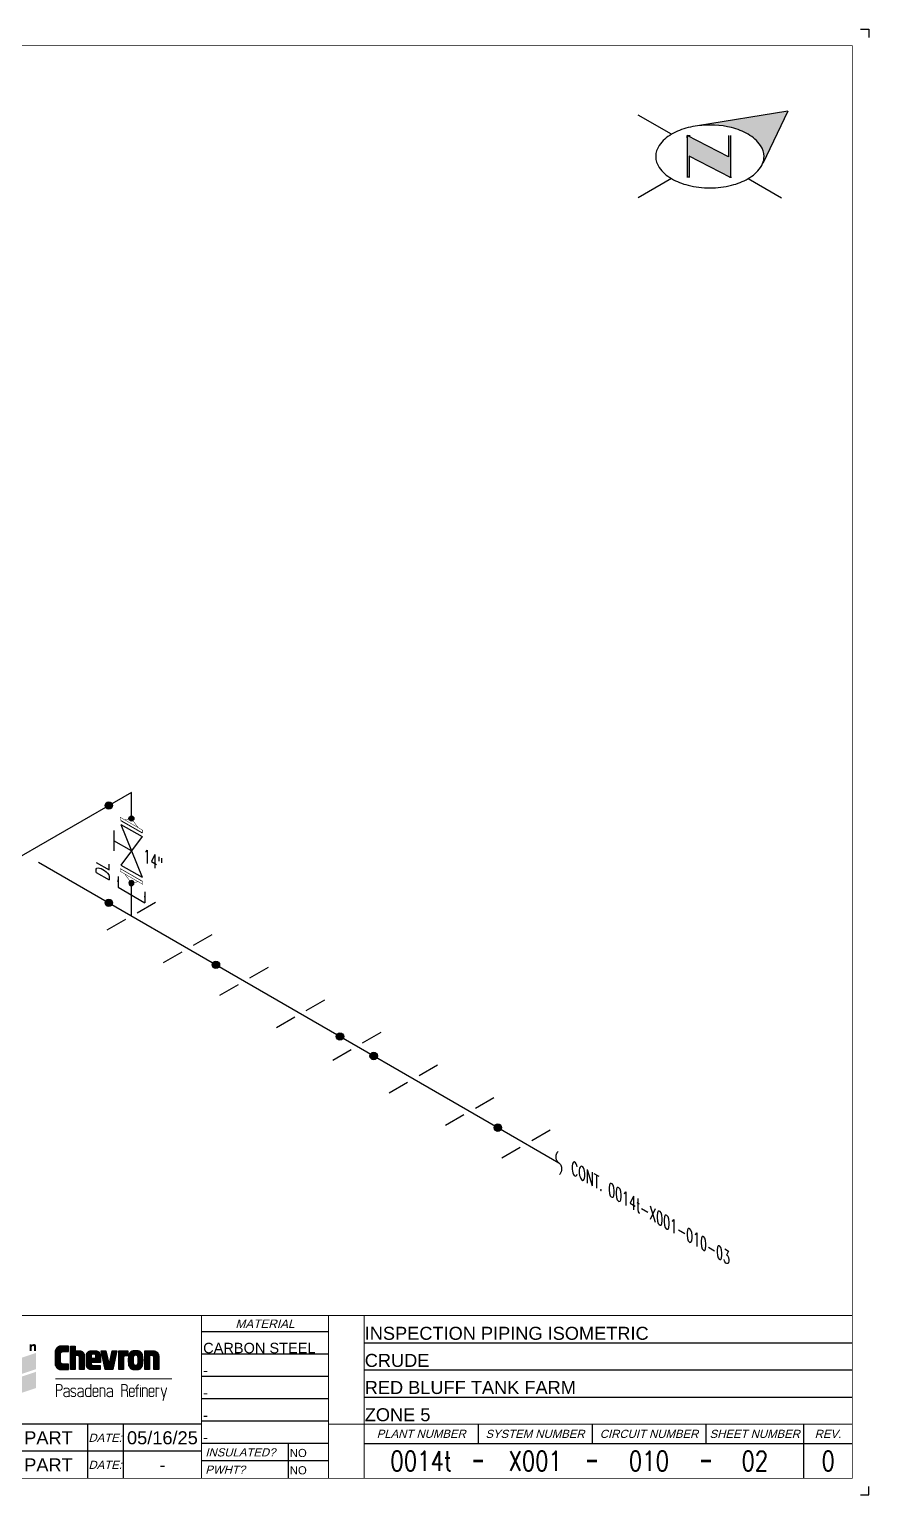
# Model space of a CAD drawing. Header units: inches. Extents: x 0 to 17.2, y 0 to 11.2.
# Drawn here: x 10.8 to 17.25, y 0 to 11.25 of the extents above; entities that cross this region are included whole.
import ezdxf
from ezdxf.enums import TextEntityAlignment as Align

# ---------------------------------------------------------------- set-up
doc = ezdxf.new("R2010")
doc.units = ezdxf.units.IN
doc.header["$MEASUREMENT"] = 0
doc.linetypes.add('HIDDEN2', pattern=[0.1875, 0.125, -0.0625])
for name, color, linetype in [('3', 1, 'Continuous'), ('BORDER', 3, 'Continuous'), ('BORDERTEXT', 7, 'Continuous'), ('COMP', 1, 'Continuous'), ('Continuation', 7, 'Continuous'), ('DL', 20, 'Continuous'), ('FITTINGS', 4, 'Continuous'), ('LOGO', 8, 'Continuous'), ('PIPE-ANNO', 150, 'HIDDEN2'), ('TEXT', 7, 'Continuous'), ('UNAS.PIPE', 251, 'Continuous'), ('WELD POINTS', 41, 'Continuous'), ('Welds', 7, 'Continuous')]:
    doc.layers.add(name, color=color, linetype=linetype)
doc.layers.add('PIPE', color=7, linetype='Continuous', lineweight=30)
doc.styles.add('FEASStandard', font='arial.ttf')
doc.styles.add('ISO30', font='simplex.shx', dxfattribs={"width": 0.85, "oblique": 30, "height": 0.075})
doc.styles.add('PART_Standard', font='romans', dxfattribs={"width": 0.8, "height": 0.09})
doc.styles.add('Richmond', font='arial.ttf')
doc.dimstyles.new('Richmond', dxfattribs={"dimtxt": 0.18, "dimasz": 0.18, "dimexe": 0.18, "dimexo": 0.0625, "dimgap": 0.09, "dimtad": 0, "dimtih": 1, "dimtoh": 1, "dimdec": 4, "dimzin": 0, "dimdsep": 46, "dimtxsty": 'Richmond', "dimcen": 0.09, "dimadec": 0, "dimazin": 0, "dimtfac": 1, "dimtdec": 4, "dimtofl": 0, "dimtmove": 0, "dimatfit": 3, "dimfxl": 1, "dimtolj": 1, "dimtzin": 0, "dimarcsym": 0})

# ---------------------------------------------------------------- blocks, each defined once
blk = doc.blocks.new('north2')
at = {"layer": 'BORDER'}
for points in [[(-0.706, -0.767, -0.156851), (-0.679, -0.851, -0.095667), (-0.689, -0.905), (-0.495, -0.504), (-1.19, -0.617, -0.092194), (-0.928, -0.631, -0.072341), (-0.801, -0.681, -0.106617)], [(-0.938, -1.011), (-0.936, -1.009), (-0.936, -0.691), (-0.952, -0.691), (-0.952, -0.853), (-1.27, -0.691), (-1.27, -0.707), (-1.27, -1.012), (-1.254, -1.012), (-1.254, -0.849)]]:
    blk.add_hatch(color=7, dxfattribs=at).paths.add_polyline_path(points)
at = {"layer": 'BORDER', "color": 7}
for p, q in [((-1.389, -0.681), (-1.646, -0.533)), ((-0.495, -0.504), (-1.19, -0.617)), ((-0.495, -0.504), (-0.689, -0.905)), ((-1.27, -0.691), (-1.27, -1.012)), ((-0.952, -0.853), (-1.27, -0.691)), ((-1.27, -0.707), (-1.27, -0.691)), ((-1.262, -0.691), (-1.246, -0.691)), ((-0.952, -0.691), (-0.952, -0.853)), ((-0.936, -0.691), (-0.936, -1.012)), ((-0.936, -1.012), (-1.254, -0.849)), ((-1.254, -0.849), (-1.254, -1.012)), ((-1.26, -1.011), (-1.262, -1.009)), ((-0.928, -1.012), (-0.944, -1.012)), ((-1.389, -1.021), (-1.646, -1.169)), ((-0.801, -1.021), (-0.544, -1.169))]:
    blk.add_line(p, q, dxfattribs=at)
for centre, radius, start, end in [((-1.152, -1.093), 0.476, 103.4495, 120), ((-1.095, -1.329), 0.719, 97.6203, 103.4495), ((-1.095, -1.329), 0.719, 76.5505, 97.6203), ((-1.039, -1.093), 0.476, 60, 76.5505), ((-1.367, -0.851), 0.144, 144.3429, 180), ((-1.238, -0.944), 0.304, 120, 144.3429), ((-0.953, -0.944), 0.304, 35.6571, 60), ((-0.823, -0.851), 0.144, 360, 35.6571), ((-1.367, -0.851), 0.144, 180, 215.6571), ((-0.823, -0.851), 0.144, 337.5796, 360), ((-1.238, -0.758), 0.304, 215.6571, 240), ((-0.953, -0.758), 0.304, 300, 324.3429), ((-0.823, -0.851), 0.144, 324.3429, 337.5547), ((-1.152, -0.609), 0.476, 240, 256.5505), ((-1.095, -0.373), 0.719, 256.5505, 270), ((-1.095, -0.373), 0.719, 270, 283.4495), ((-1.039, -0.609), 0.476, 283.4495, 300)]:
    blk.add_arc(centre, radius, start, end, dxfattribs=at)
blk = doc.blocks.new('A$C6804a2e5')
blk.add_blockref('north2', (0, 0))
blk = doc.blocks.new('A$C860dd1f6')
at = {"layer": 'PIPE'}
blk.add_blockref('A$C6804a2e5', (0, 0), dxfattribs=at)
blk = doc.blocks.new('Border')
at = {"layer": 'LOGO', "lineweight": 0}
h = blk.add_hatch(color=164, dxfattribs=at)
edge = h.paths.add_edge_path()
edge.add_spline(control_points=[(10.931, 1.263), (10.931, 1.27), (10.931, 1.275), (10.931, 1.28), (10.931, 1.28), (10.946, 1.28), (10.946, 1.28), (10.946, 1.28), (10.946, 1.273), (10.946, 1.273), (10.946, 1.273), (10.946, 1.273), (10.946, 1.273), (10.948, 1.276), (10.954, 1.282), (10.963, 1.282), (10.973, 1.282), (10.98, 1.275), (10.98, 1.259), (10.98, 1.259), (10.98, 1.228), (10.98, 1.228), (10.98, 1.228), (10.964, 1.228), (10.964, 1.228), (10.964, 1.228), (10.964, 1.257), (10.964, 1.257), (10.964, 1.263), (10.962, 1.268), (10.956, 1.268), (10.951, 1.268), (10.949, 1.265), (10.948, 1.262), (10.947, 1.261), (10.947, 1.259), (10.947, 1.258), (10.947, 1.258), (10.947, 1.228), (10.947, 1.228), (10.947, 1.228), (10.931, 1.228), (10.931, 1.228), (10.931, 1.228), (10.931, 1.263), (10.931, 1.263)], knot_values=[0, 0, 0, 0, 1, 1, 1, 2, 2, 2, 3, 3, 3, 4, 4, 4, 5, 5, 5, 6, 6, 6, 7, 7, 7, 8, 8, 8, 9, 9, 9, 10, 10, 10, 11, 11, 11, 12, 12, 12, 13, 13, 13, 14, 14, 14, 15, 15, 15, 15], degree=3, periodic=0)
h = blk.add_hatch(color=142, dxfattribs=at)
h.set_gradient(color1=(0, 153, 204), color2=(0, 57, 77), rotation=75, one_color=1, tint=0.15, name='INVCYLINDER')
h.paths.add_polyline_path([(10.98, 1.214), (10.793, 1.151), (10.605, 1.089), (10.793, 1.026), (10.98, 1.089)])
h = blk.add_hatch(color=1, dxfattribs=at)
h.set_gradient(color1=(255, 0, 0), color2=(87, 0, 0), rotation=75, one_color=1, tint=0.17, name='INVCYLINDER')
h.paths.add_polyline_path([(10.98, 1.069), (10.793, 1.006), (10.605, 0.944), (10.793, 0.881), (10.98, 0.944)])
at = {"layer": 'BORDER'}
for p, q in [((13.225, 1.375), (12.25, 1.375)), ((13.5, 1.292), (17.25, 1.292)), ((13.225, 1.203), (12.25, 1.203)), ((13.225, 1.032), (12.25, 1.032)), ((13.5, 1.083), (17.25, 1.083)), ((13.225, 0.86), (12.25, 0.86)), ((13.5, 0.875), (17.25, 0.875)), ((13.225, 0.689), (12.25, 0.689)), ((12.25, 0.667), (10.375, 0.667)), ((11.375, 0.667), (11.375, 0.25)), ((11.65, 0.25), (11.65, 0.667)), ((14.375, 0.667), (14.375, 0.517)), ((15.25, 0.667), (15.25, 0.517)), ((16.125, 0.667), (16.125, 0.517)), ((16.875, 0.667), (16.875, 0.25)), ((12.25, 0.458), (10.375, 0.458)), ((13.225, 0.517), (12.25, 0.517)), ((12.917, 0.517), (12.917, 0.25)), ((13.5, 0.517), (17.25, 0.517)), ((13.225, 0.384), (12.25, 0.384))]:
    blk.add_line(p, q, dxfattribs=at)
at = {"layer": 'BORDER', "const_width": 0.005}
blk.add_lwpolyline([(0.25, 0.25), (17.25, 0.25), (17.25, 11.25), (0.25, 11.25)], close=True, dxfattribs=at)
at = {"layer": 'BORDER', "const_width": 0.00833}
for points in [[(17.25, 1.5), (0.25, 1.5)], [(12.25, 0.25), (12.25, 1.5)], [(13.225, 0.25), (13.225, 1.5)], [(13.5, 0.25), (13.5, 1.5)], [(13.225, 0.667), (17.25, 0.667)]]:
    blk.add_lwpolyline(points, dxfattribs=at)
at = {"layer": 'BORDERTEXT'}
blk.add_line((16.113, 0.384), (16.125, 0.384), dxfattribs=at)
at = {"layer": 'BORDERTEXT', "const_width": 0.0208}
for points in [[(14.338, 0.384), (14.412, 0.384)], [(15.212, 0.384), (15.287, 0.384)], [(16.087, 0.384), (16.163, 0.384)]]:
    blk.add_lwpolyline(points, dxfattribs=at)
at = {"layer": 'LOGO'}
for p, q in [((11.133, 1.109), (11.133, 1.242)), ((11.136, 1.103), (11.136, 1.248)), ((11.139, 1.099), (11.139, 1.252)), ((11.143, 1.096), (11.143, 1.255)), ((11.146, 1.094), (11.146, 1.257)), ((11.149, 1.091), (11.149, 1.26)), ((11.152, 1.09), (11.152, 1.261)), ((11.155, 1.088), (11.155, 1.263)), ((11.158, 1.087), (11.158, 1.264)), ((11.161, 1.086), (11.161, 1.265)), ((11.164, 1.086), (11.164, 1.265)), ((11.168, 1.085), (11.168, 1.266)), ((11.171, 1.216), (11.171, 1.266)), ((11.174, 1.22), (11.174, 1.266)), ((11.177, 1.222), (11.177, 1.266)), ((11.18, 1.223), (11.18, 1.266)), ((11.183, 1.224), (11.183, 1.266)), ((11.186, 1.224), (11.186, 1.266)), ((11.189, 1.224), (11.189, 1.266)), ((11.193, 1.224), (11.193, 1.266)), ((11.196, 1.224), (11.196, 1.266)), ((11.199, 1.224), (11.199, 1.266)), ((11.202, 1.224), (11.202, 1.266)), ((11.205, 1.224), (11.205, 1.266)), ((11.208, 1.224), (11.208, 1.266)), ((11.211, 1.224), (11.211, 1.266)), ((11.214, 1.224), (11.214, 1.266)), ((11.218, 1.224), (11.218, 1.266)), ((11.221, 1.224), (11.221, 1.266)), ((11.224, 1.224), (11.224, 1.266)), ((11.227, 1.224), (11.227, 1.266)), ((11.246, 1.086), (11.246, 1.266)), ((11.249, 1.086), (11.249, 1.266)), ((11.252, 1.086), (11.252, 1.266)), ((11.255, 1.086), (11.255, 1.266)), ((11.258, 1.086), (11.258, 1.266)), ((11.261, 1.086), (11.261, 1.266)), ((11.264, 1.086), (11.264, 1.266)), ((11.268, 1.086), (11.268, 1.266)), ((11.271, 1.086), (11.271, 1.266)), ((11.274, 1.086), (11.274, 1.266)), ((11.277, 1.086), (11.277, 1.266)), ((11.28, 1.086), (11.28, 1.266)), ((11.13, 1.118), (11.13, 1.233)), ((11.171, 1.085), (11.171, 1.136)), ((11.174, 1.085), (11.174, 1.132)), ((11.177, 1.085), (11.177, 1.13)), ((11.18, 1.085), (11.18, 1.128)), ((11.183, 1.085), (11.183, 1.128)), ((11.186, 1.085), (11.186, 1.127)), ((11.189, 1.085), (11.189, 1.127)), ((11.193, 1.085), (11.193, 1.127)), ((11.196, 1.085), (11.196, 1.127)), ((11.199, 1.085), (11.199, 1.127)), ((11.202, 1.085), (11.202, 1.127)), ((11.205, 1.085), (11.205, 1.127)), ((11.208, 1.085), (11.208, 1.127)), ((11.211, 1.085), (11.211, 1.127)), ((11.214, 1.085), (11.214, 1.127)), ((11.218, 1.085), (11.218, 1.127)), ((11.221, 1.085), (11.221, 1.127)), ((11.224, 1.085), (11.224, 1.127)), ((11.227, 1.085), (11.227, 1.127)), ((11.283, 1.194), (11.283, 1.229)), ((11.286, 1.194), (11.286, 1.229)), ((11.289, 1.194), (11.289, 1.229)), ((11.293, 1.194), (11.293, 1.229)), ((11.296, 1.194), (11.296, 1.229)), ((11.299, 1.194), (11.299, 1.229)), ((11.302, 1.193), (11.302, 1.229)), ((11.305, 1.192), (11.305, 1.229)), ((11.308, 1.19), (11.308, 1.229)), ((11.311, 1.186), (11.311, 1.229)), ((11.314, 1.086), (11.314, 1.229)), ((11.318, 1.086), (11.318, 1.229)), ((11.321, 1.086), (11.321, 1.229)), ((11.324, 1.086), (11.324, 1.228)), ((11.327, 1.086), (11.327, 1.227)), ((11.33, 1.086), (11.33, 1.226)), ((11.333, 1.086), (11.333, 1.224)), ((11.336, 1.086), (11.336, 1.221)), ((11.339, 1.086), (11.339, 1.219)), ((11.343, 1.086), (11.343, 1.215)), ((11.346, 1.086), (11.346, 1.21)), ((11.349, 1.086), (11.349, 1.2)), ((11.368, 1.111), (11.368, 1.204)), ((11.371, 1.104), (11.371, 1.211)), ((11.374, 1.099), (11.374, 1.216)), ((11.377, 1.096), (11.377, 1.219)), ((11.38, 1.093), (11.38, 1.222)), ((11.383, 1.091), (11.383, 1.224)), ((11.386, 1.089), (11.386, 1.226)), ((11.389, 1.088), (11.389, 1.227)), ((11.393, 1.087), (11.393, 1.228)), ((11.396, 1.086), (11.396, 1.229)), ((11.399, 1.086), (11.399, 1.229)), ((11.402, 1.139), (11.402, 1.229)), ((11.402, 1.086), (11.402, 1.132)), ((11.405, 1.2), (11.405, 1.229)), ((11.405, 1.139), (11.405, 1.174)), ((11.408, 1.202), (11.408, 1.229)), ((11.408, 1.139), (11.408, 1.174)), ((11.411, 1.204), (11.411, 1.229)), ((11.411, 1.139), (11.411, 1.174)), ((11.414, 1.205), (11.414, 1.229)), ((11.414, 1.139), (11.414, 1.174)), ((11.418, 1.205), (11.418, 1.229)), ((11.418, 1.139), (11.418, 1.174)), ((11.421, 1.205), (11.421, 1.229)), ((11.421, 1.139), (11.421, 1.174)), ((11.424, 1.205), (11.424, 1.229)), ((11.424, 1.139), (11.424, 1.174)), ((11.427, 1.205), (11.427, 1.229)), ((11.427, 1.139), (11.427, 1.174)), ((11.43, 1.204), (11.43, 1.229)), ((11.43, 1.139), (11.43, 1.174)), ((11.433, 1.202), (11.433, 1.229)), ((11.433, 1.139), (11.433, 1.174)), ((11.436, 1.199), (11.436, 1.229)), ((11.436, 1.139), (11.436, 1.174)), ((11.439, 1.139), (11.439, 1.229)), ((11.443, 1.139), (11.443, 1.229)), ((11.446, 1.139), (11.446, 1.229)), ((11.449, 1.139), (11.449, 1.228)), ((11.452, 1.139), (11.452, 1.227)), ((11.455, 1.139), (11.455, 1.225)), ((11.458, 1.139), (11.458, 1.223)), ((11.461, 1.139), (11.461, 1.221)), ((11.464, 1.139), (11.464, 1.218)), ((11.468, 1.139), (11.468, 1.214)), ((11.471, 1.139), (11.471, 1.208)), ((11.474, 1.139), (11.474, 1.196)), ((11.483, 1.216), (11.483, 1.229)), ((11.486, 1.201), (11.486, 1.229)), ((11.489, 1.186), (11.489, 1.229)), ((11.493, 1.171), (11.493, 1.229)), ((11.496, 1.156), (11.496, 1.229)), ((11.499, 1.141), (11.499, 1.229)), ((11.502, 1.126), (11.502, 1.229)), ((11.505, 1.111), (11.505, 1.229)), ((11.508, 1.096), (11.508, 1.229)), ((11.511, 1.086), (11.511, 1.229)), ((11.514, 1.086), (11.514, 1.229)), ((11.518, 1.086), (11.518, 1.224)), ((11.521, 1.086), (11.521, 1.209)), ((11.524, 1.086), (11.524, 1.195)), ((11.527, 1.086), (11.527, 1.181)), ((11.53, 1.086), (11.53, 1.167)), ((11.533, 1.086), (11.533, 1.153)), ((11.536, 1.086), (11.536, 1.138)), ((11.543, 1.086), (11.543, 1.133)), ((11.546, 1.086), (11.546, 1.146)), ((11.549, 1.086), (11.549, 1.16)), ((11.552, 1.086), (11.552, 1.174)), ((11.555, 1.086), (11.555, 1.187)), ((11.558, 1.086), (11.558, 1.201)), ((11.561, 1.086), (11.561, 1.215)), ((11.564, 1.086), (11.564, 1.228)), ((11.568, 1.086), (11.568, 1.229)), ((11.571, 1.089), (11.571, 1.229)), ((11.574, 1.104), (11.574, 1.229)), ((11.577, 1.119), (11.577, 1.229)), ((11.58, 1.134), (11.58, 1.229)), ((11.583, 1.149), (11.583, 1.229)), ((11.586, 1.163), (11.586, 1.229)), ((11.589, 1.178), (11.589, 1.229)), ((11.593, 1.193), (11.593, 1.229)), ((11.596, 1.208), (11.596, 1.229)), ((11.599, 1.222), (11.599, 1.229)), ((11.614, 1.086), (11.614, 1.229)), ((11.618, 1.086), (11.618, 1.229)), ((11.621, 1.086), (11.621, 1.229)), ((11.624, 1.086), (11.624, 1.229)), ((11.627, 1.086), (11.627, 1.229)), ((11.63, 1.086), (11.63, 1.229)), ((11.633, 1.086), (11.633, 1.229)), ((11.636, 1.086), (11.636, 1.229)), ((11.639, 1.086), (11.639, 1.229)), ((11.643, 1.086), (11.643, 1.229)), ((11.646, 1.086), (11.646, 1.229)), ((11.649, 1.086), (11.649, 1.229)), ((11.652, 1.183), (11.652, 1.229)), ((11.655, 1.187), (11.655, 1.229)), ((11.658, 1.189), (11.658, 1.229)), ((11.661, 1.19), (11.661, 1.229)), ((11.664, 1.191), (11.664, 1.229)), ((11.668, 1.191), (11.668, 1.229)), ((11.671, 1.191), (11.671, 1.229)), ((11.674, 1.191), (11.674, 1.229)), ((11.677, 1.191), (11.677, 1.229)), ((11.68, 1.191), (11.68, 1.229)), ((11.683, 1.191), (11.683, 1.229)), ((11.689, 1.143), (11.689, 1.173)), ((11.693, 1.115), (11.693, 1.201)), ((11.696, 1.107), (11.696, 1.208)), ((11.699, 1.103), (11.699, 1.213)), ((11.702, 1.099), (11.702, 1.216)), ((11.705, 1.096), (11.705, 1.22)), ((11.708, 1.093), (11.708, 1.222)), ((11.711, 1.092), (11.711, 1.224)), ((11.714, 1.09), (11.714, 1.225)), ((11.718, 1.088), (11.718, 1.227)), ((11.721, 1.087), (11.721, 1.228)), ((11.724, 1.087), (11.724, 1.229)), ((11.727, 1.185), (11.727, 1.229)), ((11.727, 1.086), (11.727, 1.13)), ((11.73, 1.19), (11.73, 1.229)), ((11.733, 1.193), (11.733, 1.229)), ((11.736, 1.194), (11.736, 1.229)), ((11.739, 1.195), (11.739, 1.229)), ((11.743, 1.195), (11.743, 1.229)), ((11.746, 1.195), (11.746, 1.229)), ((11.749, 1.195), (11.749, 1.229)), ((11.752, 1.195), (11.752, 1.229)), ((11.755, 1.193), (11.755, 1.229)), ((11.758, 1.191), (11.758, 1.229)), ((11.761, 1.187), (11.761, 1.229)), ((11.761, 1.086), (11.761, 1.129)), ((11.764, 1.087), (11.764, 1.229)), ((11.768, 1.087), (11.768, 1.228)), ((11.771, 1.088), (11.771, 1.227)), ((11.774, 1.089), (11.774, 1.226)), ((11.777, 1.091), (11.777, 1.224)), ((11.78, 1.093), (11.78, 1.222)), ((11.783, 1.095), (11.783, 1.22)), ((11.786, 1.098), (11.786, 1.217)), ((11.789, 1.102), (11.789, 1.214)), ((11.793, 1.106), (11.793, 1.209)), ((11.796, 1.113), (11.796, 1.202)), ((11.799, 1.131), (11.799, 1.184)), ((11.814, 1.086), (11.814, 1.229)), ((11.818, 1.086), (11.818, 1.229)), ((11.821, 1.086), (11.821, 1.229)), ((11.824, 1.086), (11.824, 1.229)), ((11.827, 1.086), (11.827, 1.229)), ((11.83, 1.086), (11.83, 1.229)), ((11.833, 1.086), (11.833, 1.229)), ((11.836, 1.086), (11.836, 1.229)), ((11.839, 1.086), (11.839, 1.229)), ((11.843, 1.086), (11.843, 1.229)), ((11.846, 1.086), (11.846, 1.229)), ((11.849, 1.086), (11.849, 1.229)), ((11.852, 1.194), (11.852, 1.229)), ((11.855, 1.194), (11.855, 1.229)), ((11.858, 1.194), (11.858, 1.229)), ((11.861, 1.194), (11.861, 1.229)), ((11.864, 1.194), (11.864, 1.229)), ((11.868, 1.194), (11.868, 1.229)), ((11.871, 1.193), (11.871, 1.229)), ((11.874, 1.193), (11.874, 1.229)), ((11.877, 1.191), (11.877, 1.229)), ((11.88, 1.188), (11.88, 1.229)), ((11.883, 1.184), (11.883, 1.229)), ((11.886, 1.086), (11.886, 1.229)), ((11.889, 1.086), (11.889, 1.228)), ((11.893, 1.086), (11.893, 1.228)), ((11.896, 1.086), (11.896, 1.226)), ((11.899, 1.086), (11.899, 1.225)), ((11.902, 1.086), (11.902, 1.223)), ((11.905, 1.086), (11.905, 1.221)), ((11.908, 1.086), (11.908, 1.219)), ((11.911, 1.086), (11.911, 1.215)), ((11.914, 1.086), (11.914, 1.212)), ((11.918, 1.086), (11.918, 1.206)), ((11.921, 1.086), (11.921, 1.198)), ((11.405, 1.086), (11.405, 1.124)), ((11.408, 1.086), (11.408, 1.121)), ((11.411, 1.086), (11.411, 1.119)), ((11.414, 1.086), (11.414, 1.118)), ((11.418, 1.086), (11.418, 1.117)), ((11.421, 1.086), (11.421, 1.117)), ((11.424, 1.086), (11.424, 1.117)), ((11.427, 1.086), (11.427, 1.117)), ((11.43, 1.086), (11.43, 1.117)), ((11.433, 1.086), (11.433, 1.117)), ((11.436, 1.086), (11.436, 1.117)), ((11.439, 1.086), (11.439, 1.117)), ((11.443, 1.086), (11.443, 1.117)), ((11.446, 1.086), (11.446, 1.117)), ((11.449, 1.086), (11.449, 1.117)), ((11.452, 1.086), (11.452, 1.117)), ((11.455, 1.086), (11.455, 1.117)), ((11.458, 1.086), (11.458, 1.117)), ((11.461, 1.086), (11.461, 1.117)), ((11.464, 1.086), (11.464, 1.117)), ((11.468, 1.086), (11.468, 1.117)), ((11.471, 1.086), (11.471, 1.117)), ((11.539, 1.086), (11.539, 1.124)), ((11.73, 1.086), (11.73, 1.125)), ((11.733, 1.086), (11.733, 1.122)), ((11.736, 1.086), (11.736, 1.121)), ((11.739, 1.086), (11.739, 1.12)), ((11.743, 1.086), (11.743, 1.12)), ((11.746, 1.086), (11.746, 1.12)), ((11.749, 1.086), (11.749, 1.12)), ((11.752, 1.086), (11.752, 1.121)), ((11.755, 1.086), (11.755, 1.122)), ((11.758, 1.086), (11.758, 1.124))]:
    blk.add_line(p, q, dxfattribs=at)
for points in [[(11.228, 1.086), (11.228, 1.127), (11.186, 1.127), (11.184, 1.128), (11.183, 1.128), (11.181, 1.128), (11.18, 1.129), (11.178, 1.129), (11.177, 1.13), (11.176, 1.131), (11.174, 1.132), (11.173, 1.133), (11.172, 1.134), (11.171, 1.135), (11.17, 1.136), (11.17, 1.138), (11.169, 1.139), (11.168, 1.141), (11.168, 1.142), (11.168, 1.144), (11.168, 1.145), (11.168, 1.206), (11.168, 1.208), (11.168, 1.209), (11.168, 1.211), (11.169, 1.213), (11.17, 1.214), (11.17, 1.215), (11.171, 1.217), (11.172, 1.218), (11.173, 1.219), (11.174, 1.22), (11.176, 1.221), (11.177, 1.222), (11.178, 1.223), (11.18, 1.223), (11.181, 1.224), (11.183, 1.224), (11.184, 1.224), (11.186, 1.224), (11.228, 1.224), (11.228, 1.266), (11.171, 1.266), (11.169, 1.266), (11.166, 1.266), (11.164, 1.265), (11.161, 1.265), (11.159, 1.264), (11.157, 1.263), (11.155, 1.263), (11.152, 1.261), (11.15, 1.26), (11.148, 1.259), (11.146, 1.258), (11.144, 1.256), (11.142, 1.255), (11.141, 1.253), (11.139, 1.251), (11.137, 1.249), (11.136, 1.247), (11.135, 1.245), (11.134, 1.243), (11.133, 1.241), (11.132, 1.238), (11.131, 1.236), (11.13, 1.234), (11.13, 1.231), (11.13, 1.229), (11.129, 1.227), (11.129, 1.224)], [(11.129, 1.225), (11.128, 1.209), (11.127, 1.192), (11.127, 1.176), (11.127, 1.16), (11.128, 1.144), (11.129, 1.127), (11.129, 1.127), (11.129, 1.125), (11.13, 1.122), (11.13, 1.12), (11.13, 1.117), (11.131, 1.115), (11.132, 1.112), (11.133, 1.11), (11.134, 1.108), (11.135, 1.106), (11.136, 1.104), (11.137, 1.102), (11.139, 1.1), (11.141, 1.098), (11.142, 1.097), (11.144, 1.095), (11.146, 1.093), (11.148, 1.092), (11.15, 1.091), (11.152, 1.09), (11.155, 1.089), (11.157, 1.088), (11.159, 1.087), (11.161, 1.086), (11.164, 1.086), (11.166, 1.085), (11.169, 1.085), (11.171, 1.085), (11.228, 1.085)], [(11.439, 1.174), (11.439, 1.191), (11.439, 1.192), (11.439, 1.194), (11.438, 1.195), (11.438, 1.196), (11.437, 1.198), (11.437, 1.199), (11.436, 1.2), (11.435, 1.201), (11.434, 1.202), (11.433, 1.202), (11.432, 1.203), (11.431, 1.204), (11.429, 1.204), (11.428, 1.205), (11.427, 1.205), (11.425, 1.205), (11.416, 1.205), (11.415, 1.205), (11.413, 1.205), (11.412, 1.204), (11.411, 1.204), (11.409, 1.203), (11.408, 1.202), (11.407, 1.202), (11.406, 1.201), (11.405, 1.2), (11.404, 1.199), (11.404, 1.198), (11.403, 1.196), (11.403, 1.195), (11.402, 1.194), (11.402, 1.192), (11.402, 1.191), (11.402, 1.174), (11.439, 1.174)], [(11.57, 1.086), (11.51, 1.086), (11.48, 1.229), (11.516, 1.229), (11.54, 1.121), (11.565, 1.229), (11.6, 1.229), (11.57, 1.086)], [(11.614, 1.086), (11.614, 1.229), (11.684, 1.229), (11.684, 1.191), (11.665, 1.191), (11.664, 1.191), (11.662, 1.19), (11.661, 1.19), (11.66, 1.19), (11.658, 1.189), (11.657, 1.189), (11.656, 1.188), (11.655, 1.187), (11.654, 1.186), (11.653, 1.185), (11.652, 1.184), (11.652, 1.182), (11.651, 1.181), (11.651, 1.18), (11.651, 1.179), (11.65, 1.177), (11.65, 1.176), (11.65, 1.086), (11.614, 1.086)]]:
    blk.add_lwpolyline(points, dxfattribs=at)
for points in [[(11.331, 1.225), (11.333, 1.224), (11.335, 1.223), (11.337, 1.221), (11.338, 1.22), (11.34, 1.218), (11.341, 1.216), (11.343, 1.215), (11.344, 1.213), (11.345, 1.211), (11.346, 1.209), (11.347, 1.207), (11.348, 1.205), (11.348, 1.203), (11.349, 1.2), (11.349, 1.198), (11.349, 1.196), (11.349, 1.194), (11.349, 1.086), (11.314, 1.086), (11.314, 1.177, 0.414214), (11.297, 1.194), (11.281, 1.194), (11.281, 1.086), (11.245, 1.086), (11.245, 1.266), (11.281, 1.266), (11.281, 1.229), (11.314, 1.229), (11.316, 1.229), (11.318, 1.229), (11.32, 1.229), (11.323, 1.228), (11.325, 1.228), (11.327, 1.227), (11.329, 1.226)], [(11.897, 1.226), (11.899, 1.225), (11.901, 1.224), (11.903, 1.223), (11.905, 1.221), (11.907, 1.22), (11.909, 1.218), (11.911, 1.216), (11.912, 1.214), (11.914, 1.213), (11.915, 1.211), (11.916, 1.209), (11.917, 1.206), (11.919, 1.204), (11.919, 1.202), (11.92, 1.2), (11.921, 1.197), (11.921, 1.195), (11.922, 1.192), (11.922, 1.19), (11.922, 1.188), (11.922, 1.086), (11.885, 1.086), (11.885, 1.177, 0.414214), (11.868, 1.194), (11.851, 1.194), (11.851, 1.086), (11.814, 1.086), (11.814, 1.229), (11.88, 1.229), (11.883, 1.229), (11.885, 1.229), (11.887, 1.229), (11.89, 1.228), (11.892, 1.228), (11.895, 1.227)]]:
    blk.add_lwpolyline(points, format="xyb", close=True, dxfattribs=at)
for points in [[(11.471, 1.086), (11.402, 1.086), (11.399, 1.086), (11.397, 1.086), (11.395, 1.086), (11.393, 1.087), (11.391, 1.088), (11.389, 1.088), (11.387, 1.089), (11.385, 1.09), (11.382, 1.091), (11.381, 1.093), (11.379, 1.094), (11.377, 1.095), (11.376, 1.097), (11.374, 1.099), (11.373, 1.101), (11.372, 1.102), (11.37, 1.104), (11.369, 1.106), (11.369, 1.108), (11.368, 1.111), (11.367, 1.113), (11.367, 1.115), (11.366, 1.117), (11.366, 1.119), (11.366, 1.121), (11.366, 1.194), (11.366, 1.196), (11.366, 1.198), (11.367, 1.2), (11.367, 1.203), (11.368, 1.205), (11.369, 1.207), (11.369, 1.209), (11.37, 1.211), (11.372, 1.213), (11.373, 1.215), (11.374, 1.216), (11.376, 1.218), (11.377, 1.22), (11.379, 1.221), (11.381, 1.223), (11.382, 1.224), (11.385, 1.225), (11.387, 1.226), (11.389, 1.227), (11.391, 1.228), (11.393, 1.228), (11.395, 1.229), (11.397, 1.229), (11.399, 1.229), (11.402, 1.229), (11.438, 1.229), (11.44, 1.229), (11.443, 1.229), (11.445, 1.229), (11.447, 1.228), (11.449, 1.228), (11.451, 1.227), (11.453, 1.226), (11.455, 1.225), (11.457, 1.224), (11.459, 1.223), (11.461, 1.221), (11.463, 1.22), (11.464, 1.218), (11.466, 1.216), (11.467, 1.215), (11.468, 1.213), (11.47, 1.211), (11.47, 1.209), (11.471, 1.207), (11.472, 1.205), (11.473, 1.203), (11.473, 1.2), (11.474, 1.198), (11.474, 1.196), (11.474, 1.194), (11.474, 1.139), (11.402, 1.139), (11.402, 1.139), (11.402, 1.133), (11.402, 1.132), (11.402, 1.13), (11.403, 1.129), (11.403, 1.127), (11.404, 1.126), (11.405, 1.125), (11.406, 1.123), (11.407, 1.122), (11.408, 1.121), (11.409, 1.12), (11.411, 1.119), (11.412, 1.119), (11.414, 1.118), (11.415, 1.117), (11.417, 1.117), (11.418, 1.117), (11.42, 1.117), (11.471, 1.117)], [(11.696, 1.209), (11.695, 1.206), (11.694, 1.204), (11.693, 1.202), (11.692, 1.2), (11.692, 1.197), (11.691, 1.195), (11.691, 1.192), (11.691, 1.19), (11.691, 1.188), (11.69, 1.187), (11.69, 1.187), (11.69, 1.186), (11.69, 1.186), (11.69, 1.185), (11.69, 1.185), (11.69, 1.184), (11.69, 1.184), (11.69, 1.183), (11.69, 1.183), (11.69, 1.182), (11.69, 1.182), (11.69, 1.181), (11.69, 1.181), (11.69, 1.18), (11.69, 1.18), (11.69, 1.179), (11.69, 1.179), (11.69, 1.178), (11.69, 1.178), (11.69, 1.177), (11.69, 1.177), (11.69, 1.176), (11.69, 1.176), (11.69, 1.175), (11.69, 1.175), (11.69, 1.174), (11.69, 1.174), (11.69, 1.173), (11.69, 1.173), (11.689, 1.172), (11.689, 1.172), (11.689, 1.171), (11.689, 1.171), (11.689, 1.17), (11.689, 1.17), (11.689, 1.169), (11.689, 1.169), (11.689, 1.168), (11.689, 1.168), (11.689, 1.167), (11.689, 1.167), (11.689, 1.166), (11.689, 1.166), (11.689, 1.165), (11.689, 1.165), (11.689, 1.164), (11.689, 1.164), (11.689, 1.163), (11.689, 1.163), (11.689, 1.162), (11.689, 1.162), (11.689, 1.161), (11.689, 1.16), (11.689, 1.16), (11.689, 1.16), (11.689, 1.159), (11.689, 1.159), (11.689, 1.158), (11.689, 1.157), (11.689, 1.157), (11.689, 1.157), (11.689, 1.156), (11.689, 1.156), (11.689, 1.155), (11.689, 1.155), (11.689, 1.154), (11.689, 1.154), (11.689, 1.153), (11.689, 1.153), (11.689, 1.152), (11.689, 1.151), (11.689, 1.151), (11.689, 1.151), (11.689, 1.15), (11.689, 1.15), (11.689, 1.149), (11.689, 1.148), (11.689, 1.148), (11.689, 1.148), (11.689, 1.147), (11.689, 1.147), (11.689, 1.146), (11.689, 1.146), (11.689, 1.145), (11.689, 1.145), (11.689, 1.144), (11.689, 1.144), (11.689, 1.143), (11.69, 1.142), (11.69, 1.142), (11.69, 1.141), (11.69, 1.141), (11.69, 1.141), (11.69, 1.14), (11.69, 1.139), (11.69, 1.139), (11.69, 1.138), (11.69, 1.138), (11.69, 1.138), (11.69, 1.137), (11.69, 1.136), (11.69, 1.136), (11.69, 1.135), (11.69, 1.135), (11.69, 1.134), (11.69, 1.134), (11.69, 1.133), (11.69, 1.133), (11.69, 1.132), (11.69, 1.132), (11.69, 1.131), (11.69, 1.131), (11.69, 1.13), (11.69, 1.13), (11.69, 1.129), (11.69, 1.129), (11.69, 1.129), (11.69, 1.128), (11.691, 1.127), (11.691, 1.128), (11.691, 1.125), (11.691, 1.123), (11.691, 1.12), (11.692, 1.118), (11.692, 1.116), (11.693, 1.113), (11.694, 1.111), (11.695, 1.109), (11.696, 1.107), (11.697, 1.105), (11.699, 1.103), (11.7, 1.101), (11.702, 1.099), (11.703, 1.097), (11.705, 1.095), (11.707, 1.094), (11.709, 1.093), (11.711, 1.091), (11.714, 1.09), (11.716, 1.089), (11.718, 1.088), (11.72, 1.088), (11.723, 1.087), (11.725, 1.086), (11.727, 1.086), (11.73, 1.086), (11.732, 1.086), (11.745, 1.086), (11.757, 1.086), (11.759, 1.086), (11.762, 1.086), (11.764, 1.086), (11.766, 1.087), (11.769, 1.088), (11.771, 1.088), (11.773, 1.089), (11.775, 1.09), (11.778, 1.091), (11.78, 1.093), (11.782, 1.094), (11.783, 1.095), (11.785, 1.097), (11.787, 1.099), (11.789, 1.101), (11.79, 1.103), (11.792, 1.105), (11.793, 1.107), (11.794, 1.109), (11.795, 1.111), (11.796, 1.113), (11.797, 1.116), (11.797, 1.118), (11.798, 1.12), (11.798, 1.123), (11.798, 1.125), (11.798, 1.128), (11.798, 1.127), (11.798, 1.128), (11.799, 1.129), (11.799, 1.13), (11.799, 1.13), (11.799, 1.131), (11.799, 1.132), (11.799, 1.133), (11.799, 1.133), (11.799, 1.134), (11.8, 1.135), (11.8, 1.136), (11.8, 1.136), (11.8, 1.137), (11.8, 1.138), (11.8, 1.139), (11.8, 1.139), (11.8, 1.14), (11.8, 1.141), (11.8, 1.142), (11.8, 1.142), (11.8, 1.143), (11.8, 1.144), (11.8, 1.145), (11.8, 1.146), (11.8, 1.146), (11.8, 1.147), (11.8, 1.148), (11.8, 1.148), (11.8, 1.149), (11.801, 1.15), (11.801, 1.151), (11.801, 1.151), (11.801, 1.152), (11.801, 1.153), (11.801, 1.154), (11.801, 1.155), (11.801, 1.155), (11.801, 1.156), (11.801, 1.157), (11.801, 1.157), (11.801, 1.158), (11.801, 1.159), (11.801, 1.16), (11.801, 1.16), (11.801, 1.161), (11.801, 1.162), (11.801, 1.163), (11.801, 1.164), (11.801, 1.165), (11.8, 1.165), (11.8, 1.166), (11.8, 1.167), (11.8, 1.168), (11.8, 1.168), (11.8, 1.169), (11.8, 1.17), (11.8, 1.17), (11.8, 1.171), (11.8, 1.172), (11.8, 1.173), (11.8, 1.174), (11.8, 1.174), (11.8, 1.175), (11.8, 1.176), (11.8, 1.177), (11.8, 1.177), (11.8, 1.178), (11.8, 1.179), (11.8, 1.179), (11.799, 1.18), (11.799, 1.181), (11.799, 1.182), (11.799, 1.182), (11.799, 1.183), (11.799, 1.184), (11.799, 1.185), (11.799, 1.186), (11.799, 1.186), (11.798, 1.187), (11.798, 1.188), (11.798, 1.19), (11.798, 1.192), (11.798, 1.195), (11.797, 1.197), (11.797, 1.2), (11.796, 1.202), (11.795, 1.204), (11.794, 1.206), (11.793, 1.209), (11.792, 1.211), (11.79, 1.213), (11.789, 1.214), (11.787, 1.216), (11.785, 1.218), (11.783, 1.22), (11.782, 1.221), (11.78, 1.223), (11.778, 1.224), (11.775, 1.225), (11.773, 1.226), (11.771, 1.227), (11.769, 1.228), (11.766, 1.228), (11.764, 1.229), (11.762, 1.229), (11.759, 1.229), (11.757, 1.229), (11.745, 1.229), (11.732, 1.229), (11.73, 1.229), (11.727, 1.229), (11.725, 1.229), (11.723, 1.228), (11.72, 1.228), (11.718, 1.227), (11.716, 1.226), (11.714, 1.225), (11.711, 1.224), (11.709, 1.223), (11.707, 1.221), (11.705, 1.22), (11.703, 1.218), (11.702, 1.216), (11.7, 1.214), (11.699, 1.213), (11.697, 1.211)], [(11.727, 1.186), (11.727, 1.184), (11.726, 1.183), (11.726, 1.182), (11.726, 1.18), (11.726, 1.135), (11.726, 1.133), (11.726, 1.132), (11.727, 1.131), (11.727, 1.13), (11.728, 1.128), (11.729, 1.127), (11.729, 1.126), (11.73, 1.125), (11.731, 1.124), (11.732, 1.123), (11.733, 1.122), (11.734, 1.121), (11.736, 1.121), (11.737, 1.121), (11.738, 1.12), (11.74, 1.12), (11.741, 1.12), (11.745, 1.12), (11.748, 1.12), (11.749, 1.12), (11.751, 1.12), (11.752, 1.121), (11.753, 1.121), (11.754, 1.121), (11.756, 1.122), (11.757, 1.123), (11.758, 1.124), (11.759, 1.125), (11.76, 1.126), (11.761, 1.127), (11.761, 1.128), (11.762, 1.13), (11.762, 1.131), (11.762, 1.132), (11.762, 1.133), (11.763, 1.135), (11.763, 1.18), (11.762, 1.182), (11.762, 1.183), (11.762, 1.184), (11.762, 1.186), (11.761, 1.187), (11.761, 1.188), (11.76, 1.189), (11.759, 1.19), (11.758, 1.191), (11.757, 1.192), (11.756, 1.193), (11.754, 1.194), (11.753, 1.194), (11.752, 1.195), (11.751, 1.195), (11.749, 1.195), (11.748, 1.195), (11.741, 1.195), (11.74, 1.195), (11.738, 1.195), (11.737, 1.195), (11.736, 1.194), (11.734, 1.194), (11.733, 1.193), (11.732, 1.192), (11.731, 1.191), (11.73, 1.19), (11.729, 1.189), (11.729, 1.188), (11.728, 1.187)]]:
    blk.add_lwpolyline(points, close=True, dxfattribs=at)
for points, const_width in [([(12.024, 1.015), (11.127, 1.015)], 0.00625), ([(11.136, 0.974), (11.136, 0.875)], 0.00773), ([(11.4, 0.976), (11.4, 0.875)], 0.00773), ([(11.45, 0.913), (11.421, 0.913)], 0.00773), ([(11.471, 0.948), (11.471, 0.933)], 0.00773), ([(11.638, 0.974), (11.638, 0.875)], 0.00773), ([(11.729, 0.913), (11.7, 0.913)], 0.00773), ([(11.74, 0.944), (11.769, 0.944)], 0.00773), ([(11.781, 0.948), (11.781, 0.875)], 0.00773), ([(11.796, 0.948), (11.796, 0.933)], 0.00773), ([(11.881, 0.913), (11.852, 0.913)], 0.00773), ([(11.901, 0.948), (11.901, 0.875)], 0.00773), ([(11.939, 0.948), (11.961, 0.874)], 0.00773), ([(11.983, 0.948), (11.954, 0.845)], 0.00773)]:
    blk.add_lwpolyline(points, dxfattribs=dict(at, const_width=const_width))
for points, const_width in [([(11.14, 0.97), (11.162, 0.97, -0.414214), (11.179, 0.953), (11.179, 0.944, -0.414214), (11.162, 0.927), (11.14, 0.927)], 0.00773), ([(11.233, 0.915), (11.212, 0.913, 0.396573), (11.192, 0.895), (11.192, 0.891, 0.414214), (11.216, 0.878), (11.233, 0.881)], 0.00773), ([(11.193, 0.933), (11.193, 0.933, -0.313861), (11.208, 0.944), (11.219, 0.944, -0.382974), (11.234, 0.922), (11.234, 0.875, -0.382974)], 0.00773), ([(11.284, 0.933), (11.284, 0.933, 0.313861), (11.269, 0.944), (11.262, 0.944, 0.414214), (11.247, 0.929), (11.247, 0.926, 0.265564), (11.262, 0.911), (11.273, 0.907, -0.288199), (11.284, 0.896), (11.284, 0.893, -0.414214), (11.269, 0.878), (11.262, 0.878, -0.313861), (11.247, 0.889), (11.247, 0.889)], 0.00773), ([(11.341, 0.915), (11.319, 0.913, 0.396573), (11.3, 0.895), (11.3, 0.891, 0.414214), (11.324, 0.878), (11.341, 0.881)], 0.00773), ([(11.301, 0.933), (11.301, 0.933, -0.313861), (11.316, 0.944), (11.327, 0.944, -0.382974), (11.341, 0.922), (11.341, 0.875, -0.382974)], 0.00773), ([(11.4, 0.933), (11.4, 0.933, 0.313861), (11.385, 0.944), (11.374, 0.944, 0.382974), (11.36, 0.922), (11.36, 0.9, 0.382974), (11.374, 0.878), (11.385, 0.878, 0.313861), (11.4, 0.889), (11.4, 0.889)], 0.00773), ([(11.454, 0.909), (11.454, 0.929, 0.414214), (11.439, 0.944), (11.432, 0.944, 0.414214), (11.417, 0.929), (11.417, 0.893, 0.414214), (11.432, 0.878), (11.439, 0.878, 0.414214), (11.454, 0.893), (11.454, 0.893)], 0.00773), ([(11.507, 0.875), (11.507, 0.93, 0.414214), (11.493, 0.945), (11.485, 0.945, 0.414214), (11.471, 0.93), (11.471, 0.875)], 0.00773), ([(11.565, 0.915), (11.544, 0.913, 0.396573), (11.524, 0.895), (11.524, 0.891, 0.414214), (11.548, 0.878), (11.565, 0.881)], 0.00773), ([(11.526, 0.933), (11.526, 0.933, -0.313861), (11.54, 0.944), (11.551, 0.944, -0.382974), (11.566, 0.922), (11.566, 0.875, -0.382974)], 0.00773), ([(11.642, 0.97), (11.663, 0.97, -0.414214), (11.68, 0.953), (11.68, 0.944, -0.414214), (11.663, 0.927), (11.642, 0.927)], 0.00773), ([(11.666, 0.927), (11.666, 0.927, -0.379119), (11.681, 0.912), (11.681, 0.875)], 0.00773), ([(11.733, 0.909), (11.733, 0.929, 0.414214), (11.718, 0.944), (11.711, 0.944, 0.414214), (11.697, 0.929), (11.697, 0.893, 0.414214), (11.711, 0.878), (11.718, 0.878, 0.414214), (11.733, 0.893), (11.733, 0.893)], 0.00773), ([(11.769, 0.969), (11.769, 0.969, 0.414214), (11.754, 0.955), (11.754, 0.875)], 0.00773), ([(11.779, 0.968, 1), (11.783, 0.968, 1)], 0.00387), ([(11.833, 0.875), (11.833, 0.93, 0.414214), (11.818, 0.945), (11.811, 0.945, 0.414214), (11.796, 0.93), (11.796, 0.875)], 0.00773), ([(11.885, 0.909), (11.885, 0.929, 0.414214), (11.87, 0.944), (11.863, 0.944, 0.414214), (11.848, 0.929), (11.848, 0.893, 0.414214), (11.863, 0.878), (11.87, 0.878, 0.414214), (11.885, 0.893), (11.885, 0.893)], 0.00773), ([(11.926, 0.94), (11.926, 0.94), (11.926, 0.94), (11.926, 0.94, 0.663975), (11.901, 0.929), (11.901, 0.929)], 0.00773)]:
    blk.add_lwpolyline(points, format="xyb", dxfattribs=dict(at, const_width=const_width))
at = {"layer": 'BORDERTEXT', "style": 'FEASStandard', "oblique": 15}
for s, height, p in [('MATERIAL', 0.065, (12.738, 1.437)), ('PLANT NUMBER', 0.0625, (13.938, 0.592)), ('SYSTEM NUMBER', 0.0625, (14.812, 0.592)), ('CIRCUIT NUMBER', 0.0625, (15.688, 0.592)), ('SHEET NUMBER', 0.0625, (16.5, 0.592)), ('REV.', 0.0625, (17.062, 0.592))]:
    blk.add_text(s, height=height, dxfattribs=at).set_placement(p, align=Align.MIDDLE)
for s, p in [('DATE:', (11.382, 0.562)), ('INSULATED?', (12.28, 0.45)), ('DATE:', (11.382, 0.354)), ('PWHT?', (12.28, 0.317))]:
    blk.add_text(s, height=0.0625, dxfattribs=at).set_placement(p, align=Align.MIDDLE_LEFT)
blk = doc.blocks.new('BORDER TEXT')
at = {"layer": 'BORDERTEXT'}
for tag, p, height, style in [('API_PIPE_CLASS', (5.464, 1.254), 0.08, 'Richmond'), ('MATERIAL1', (12.263, 1.211), 0.08, 'Richmond'), ('P&ID_#1', (0.25, 1.083), 0.0625, 'FEASStandard'), ('LINE_#1', (1.487, 1.083), 0.0625, 'FEASStandard'), ('CVX_PIPE_SPEC', (5.462, 1.093), 0.08, 'Richmond'), ('OP_TEMP', (5.169, 0.932), 0.08, 'Richmond'), ('MATERIAL2', (12.263, 1.04), 0.08, 'Richmond'), ('P&ID_#2', (0.25, 0.922), 0.0625, 'FEASStandard'), ('LINE_#2', (1.487, 0.922), 0.0625, 'FEASStandard'), ('MATERIAL3', (12.263, 0.868), 0.08, 'Richmond'), ('P&ID_#3', (0.25, 0.762), 0.0625, 'FEASStandard'), ('LINE_#3', (1.487, 0.762), 0.0625, 'FEASStandard'), ('FROM', (5.015, 0.772), 0.08, 'Richmond'), ('TO', (4.854, 0.611), 0.08, 'Richmond'), ('MATERIAL4', (12.263, 0.696), 0.08, 'Richmond'), ('P&ID_#4', (0.25, 0.601), 0.0625, 'FEASStandard'), ('LINE_#4', (1.487, 0.601), 0.0625, 'FEASStandard'), ('MATERIAL5', (12.263, 0.525), 0.08, 'Richmond'), ('P&ID_#5', (0.25, 0.44), 0.0625, 'FEASStandard'), ('LINE_#5', (1.487, 0.44), 0.0625, 'FEASStandard'), ('MISC', (4.979, 0.451), 0.08, 'Richmond'), ('INSULATION', (12.928, 0.414), 0.0625, 'FEASStandard'), ('P&ID_#6', (0.25, 0.28), 0.0625, 'FEASStandard'), ('LINE_#6', (1.487, 0.28), 0.0625, 'FEASStandard'), ('PWHT', (12.928, 0.281), 0.0625, 'FEASStandard')]:
    blk.add_attdef(tag, p, '', height=height, dxfattribs=dict(at, style=style))
at = {"layer": 'BORDERTEXT', "style": 'FEASStandard'}
for tag, p in [('DR.BY', (11.075, 0.562)), ('DR.BY_DATE', (11.95, 0.562)), ('CHK_BY', (11.075, 0.354)), ('CHK._BY_DATE', (11.95, 0.354))]:
    blk.add_attdef(tag, text='', height=0.1, dxfattribs=at).set_placement(p, align=Align.MIDDLE_CENTER)
at = {"layer": 'BORDERTEXT', "style": 'PART_Standard', "width": 0.8}
for tag, p in [('PLANT_NUMBER', (13.938, 0.384)), ('SYSTEM_NUMBER', (14.812, 0.384)), ('CIRCUIT_NUMBER', (15.688, 0.384)), ('SHEET_NUMBER', (16.5, 0.384)), ('REVISION', (17.062, 0.384))]:
    blk.add_attdef(tag, text='', height=0.15, dxfattribs=at).set_placement(p, align=Align.MIDDLE_CENTER)
blk = doc.blocks.new('Plant Info')
at = {"layer": 'BORDERTEXT', "style": 'FEASStandard'}
for tag, p in [('DWG_TYPE', (-0.633, -0.076)), ('SYSTEM_NAME', (-0.633, -0.284)), ('PLANT_NAME', (-0.633, -0.492)), ('ZONE', (-0.633, -0.701))]:
    blk.add_attdef(tag, p, '', height=0.1, dxfattribs=at)
blk = doc.blocks.new('3_VALVE_FLANGE_GATE_30')
at = {"color": 0, "linetype": 'ByBlock', "lineweight": -2}
blk.add_wipeout([(-0.162, -0.187), (-0.135, -0.172), (0, 0), (0.135, -0.016), (0.162, 0), (0.162, 0.187), (0.135, 0.172), (0, 0), (-0.135, 0.016), (-0.162, 0)], dxfattribs=at)
for p, q in [((0.135, 0.172), (-0.135, -0.172)), ((0.068, 0.195), (-0.068, 0.117)), ((0, 0), (0, 0.156)), ((0.135, 0.172), (0.135, -0.016)), ((0.162, 0.187), (0.162, 0)), ((-0.162, 0), (-0.162, -0.187)), ((-0.135, 0.016), (-0.135, -0.172)), ((0.135, -0.016), (-0.135, 0.016))]:
    blk.add_line(p, q, dxfattribs=at)
blk = doc.blocks.new('1_Text_330')
at = {"layer": 'TEXT', "style": 'PART_Standard', "oblique": 330, "width": 0.8}
blk.add_attdef('3/4"', (0, 0), '', height=0.09, rotation=330, dxfattribs=at)
blk = doc.blocks.new('AM9A04')
at = {"linetype": 'Continuous', "const_width": 0.01}
blk.add_lwpolyline([(0, -0.289), (0, 0.289), (-0.05, 0.318), (-0.05, -0.26)], close=True, dxfattribs=at)
at = {"const_width": 0.01}
blk.add_lwpolyline([(-0.05, -0.144), (-0.15, 0.087), (-0.05, 0.202)], dxfattribs=at)
blk = doc.blocks.new('A09')
at = {"layer": 'Welds'}
h = blk.add_hatch(color=256, dxfattribs=at)
h.dxf.hatch_style = 1
h.paths.add_polyline_path([(-0.03, 0, 1), (0.03, 0, 1)])
blk.add_circle((0, 0), 0.03, dxfattribs=at)
blk = doc.blocks.new('*U14')
blk.add_wipeout([(0.052, -0.03), (0.017, -0.07), (0.017, -0.11), (0, -0.1), (0, 0.1), (0.017, 0.09), (0.017, 0.05)]).dxf.layer = 'COMP'
at = {"layer": '3', "xscale": 0.65, "yscale": 0.65, "zscale": 0.65}
blk.add_blockref('A09', (0.052, -0.03), dxfattribs=at)
at = {"layer": 'COMP', "xscale": 0.3466300616258731, "yscale": 0.3466300616258731, "zscale": 0.3466300616258731, "rotation": 180}
blk.add_blockref('AM9A04', (0, 0), dxfattribs=at)
blk = doc.blocks.new('2_WELD_SINGLE_00')
at = {"linetype": 'ByBlock', "lineweight": -2}
h = blk.add_hatch(color=0, dxfattribs=at)
edge = h.paths.add_edge_path()
edge.add_arc((0, 0), 0.0286, 0, 360)
at = {"color": 0, "linetype": 'ByBlock', "lineweight": -2}
blk.add_circle((0, 0), 0.0286, dxfattribs=at)
blk = doc.blocks.new('4_SUPPORT_I-BEAM_30')
at = {"color": 0, "linetype": 'ByBlock', "lineweight": -2}
for p, q in [((-0.044, 0.025), (-0.186, 0.107)), ((0.186, -0.107), (0.044, -0.025))]:
    blk.add_line(p, q, dxfattribs=at)
blk = doc.blocks.new('1_BREAK-PIPE_PIPE_00')
at = {"color": 0, "linetype": 'ByBlock', "lineweight": -2}
for centre, major_axis in [((0.03, -0.092), (0, 0.101)), ((-0.03, 0.092), (0, -0.101))]:
    blk.add_ellipse(centre, major_axis=major_axis, ratio=0.711978, start_param=0.427466, end_param=3.141593, dxfattribs=at)
blk = doc.blocks.new('1_Tilde_00')
at = {"layer": 'PIPE-ANNO', "xscale": -0.5000000000000001, "yscale": 0.5, "zscale": 0.5}
blk.add_blockref('1_BREAK-PIPE_PIPE_00', (0, 0), dxfattribs=at)
blk = doc.blocks.new('1_Cont_330')
at = {"layer": 'Continuation', "style": 'PART_Standard', "oblique": 330, "width": 0.8}
blk.add_attdef('CONT.', (0, 0), '', height=0.09, rotation=330, dxfattribs=at)
blk = doc.blocks.new('DL_Vert_30')
at = {"layer": 'DL', "style": 'ISO30', "oblique": 30, "width": 0.85}
blk.add_text('DL', height=0.1, rotation=90, dxfattribs=at).set_placement((0, 0))
blk = doc.blocks.new('*U81')
at = {"color": 20, "linetype": 'ByBlock', "ltscale": 0.7}
blk.add_line((-0.103, 0.122), (0.103, 0.003), dxfattribs=at)
for points in [[(-0.103, 0.204), (-0.103, 0.122)], [(0.103, 0.086), (0.103, 0.003)]]:
    blk.add_leader(points, dimstyle='Richmond', override={"dimasz": 0.04, "dimgap": 0.09, "dimtad": 0}, dxfattribs=at)

msp = doc.modelspace()

# ---------------------------------------------------------------- linework, layer by layer
for p, q in [((17.188, 11.25), (17.25, 11.25)), ((17.25, 11.25), (17.25, 11.188)), ((17.188, 0), (17.25, 0)), ((17.25, 0), (17.25, 0.062))]:
    msp.add_line(p, q)
at = {"layer": 'PIPE'}
for p, q in [((11.587, 4.443), (11.587, 5.131)), ((10.873, 4.855), (14.401, 2.818))]:
    msp.add_line(p, q, dxfattribs=at)
at = {"layer": 'UNAS.PIPE'}
for p, q in [((11.587, 5.131), (11.587, 5.392)), ((14.401, 2.818), (14.87, 2.547))]:
    msp.add_line(p, q, dxfattribs=at)

# ---------------------------------------------------------------- block references
at = {"layer": 'BORDER'}
for name, p in [('Border', (-0.125, -0.125)), ('A$C860dd1f6', (17.125, 11.125))]:
    msp.add_blockref(name, p, dxfattribs=at)
at = {"layer": 'BORDERTEXT'}
msp.add_blockref('Plant Info', (14.012, 1.265), dxfattribs=at).add_auto_attribs({'DWG_TYPE': 'INSPECTION PIPING ISOMETRIC', 'SYSTEM_NAME': 'CRUDE', 'PLANT_NAME': 'RED BLUFF TANK FARM', 'ZONE': 'ZONE 5'})
ref = msp.add_blockref('BORDER TEXT', (-0.125, -0.125), dxfattribs=at)
ref.add_attrib('REVISION', '0', dxfattribs={"height": 0.15, "style": 'PART_Standard', "width": 0.8}).set_placement((16.938, 0.259), align=Align.MIDDLE_CENTER)
ref.add_attrib('SHEET_NUMBER', '02', dxfattribs={"height": 0.15, "style": 'PART_Standard', "width": 0.8}).set_placement((16.375, 0.259), align=Align.MIDDLE_CENTER)
ref.add_attrib('CIRCUIT_NUMBER', '010', dxfattribs={"height": 0.15, "style": 'PART_Standard', "width": 0.8}).set_placement((15.562, 0.259), align=Align.MIDDLE_CENTER)
ref.add_attrib('SYSTEM_NUMBER', 'X001', dxfattribs={"height": 0.15, "style": 'PART_Standard', "width": 0.8}).set_placement((14.688, 0.259), align=Align.MIDDLE_CENTER)
ref.add_attrib('PLANT_NUMBER', '0014t', dxfattribs={"height": 0.15, "style": 'PART_Standard', "width": 0.8}).set_placement((13.812, 0.259), align=Align.MIDDLE_CENTER)
ref.add_attrib('PWHT', 'NO', (12.803, 0.156), dxfattribs={"height": 0.0625, "style": 'FEASStandard'})
ref.add_attrib('INSULATION', 'NO', (12.803, 0.289), dxfattribs={"height": 0.0625, "style": 'FEASStandard'})
ref.add_attrib('MATERIAL5', '-', (12.138, 0.4), dxfattribs={"height": 0.08, "style": 'Richmond'})
ref.add_attrib('MATERIAL4', '-', (12.138, 0.571), dxfattribs={"height": 0.08, "style": 'Richmond'})
ref.add_attrib('MATERIAL3', '-', (12.138, 0.743), dxfattribs={"height": 0.08, "style": 'Richmond'})
ref.add_attrib('MATERIAL2', '-', (12.138, 0.915), dxfattribs={"height": 0.08, "style": 'Richmond'})
ref.add_attrib('MATERIAL1', 'CARBON STEEL', (12.138, 1.086), dxfattribs={"height": 0.08, "style": 'Richmond'})
ref.add_attrib('CHK._BY_DATE', '-', dxfattribs={"height": 0.1, "style": 'FEASStandard'}).set_placement((11.825, 0.229), align=Align.MIDDLE_CENTER)
ref.add_attrib('DR.BY_DATE', '05/16/25', dxfattribs={"height": 0.1, "style": 'FEASStandard'}).set_placement((11.825, 0.437), align=Align.MIDDLE_CENTER)
ref.add_attrib('CHK_BY', 'PART', dxfattribs={"height": 0.1, "style": 'FEASStandard'}).set_placement((10.95, 0.229), align=Align.MIDDLE_CENTER)
ref.add_attrib('DR.BY', 'PART', dxfattribs={"height": 0.1, "style": 'FEASStandard'}).set_placement((10.95, 0.437), align=Align.MIDDLE_CENTER)
at = {"layer": 'Continuation'}
msp.add_blockref('1_Cont_330', (14.963, 2.465), dxfattribs=at).add_auto_attribs({'CONT.': 'CONT. 0014t-X001-010-03'})
at = {"layer": 'FITTINGS', "xscale": -1}
for p in [(11.587, 4.443), (12.02, 4.193), (12.453, 3.943), (12.886, 3.693), (13.319, 3.443), (13.752, 3.193), (14.185, 2.943)]:
    msp.add_blockref('4_SUPPORT_I-BEAM_30', p, dxfattribs=at)
at = {"layer": 'PIPE-ANNO'}
msp.add_blockref('1_Tilde_00', (14.87, 2.547), dxfattribs=at)
at = {"layer": 'UNAS.PIPE'}
msp.add_blockref('2_WELD_SINGLE_00', (11.413, 5.291), dxfattribs=at)
at = {"layer": 'UNAS.PIPE', "xscale": -1}
msp.add_blockref('4_SUPPORT_I-BEAM_30', (14.618, 2.693), dxfattribs=at)
at = {"layer": 'WELD POINTS'}
for p in [(11.413, 4.544), (12.236, 4.068), (13.189, 3.518), (13.448, 3.368), (14.401, 2.818)]:
    msp.add_blockref('2_WELD_SINGLE_00', p, dxfattribs=at)

# ---------------------------------------------------------------- next in the draw order: block references
at = {"layer": 'FITTINGS', "rotation": 59.99999999999999}
msp.add_blockref('3_VALVE_FLANGE_GATE_30', (11.587, 4.943), dxfattribs=at)

# ---------------------------------------------------------------- next in the draw order: block references
at = {"layer": 'TEXT'}
msp.add_blockref('1_Text_330', (11.679, 4.862), dxfattribs=at).add_auto_attribs({'3/4"': '14"'})

# ---------------------------------------------------------------- next in the draw order: block references
at = {"layer": 'COMP', "ltscale": 0.65, "xscale": -1, "rotation": 59.99999999999987}
msp.add_blockref('*U14', (11.587, 4.756), dxfattribs=at)

# ---------------------------------------------------------------- next in the draw order: linework, layer by layer
at = {"layer": 'UNAS.PIPE'}
msp.add_line((11.587, 5.392), (10.287, 4.642), dxfattribs=at)

# ---------------------------------------------------------------- next in the draw order: block references
msp.add_blockref('DL_Vert_30', (11.417, 4.705))
at = {"layer": 'DL'}
msp.add_blockref('*U81', (11.587, 4.541), dxfattribs=at)

# ---------------------------------------------------------------- next in the draw order: wipeouts: each hides what was drawn before it
msp.add_wipeout([(11.587, 5.191), (11.535, 5.181), (11.5, 5.201), (11.5, 5.181), (11.673, 5.081), (11.673, 5.101), (11.639, 5.121)]).dxf.layer = 'UNAS.PIPE'

# ---------------------------------------------------------------- next in the draw order: hatches: boundary and pattern name
at = {"layer": 'UNAS.PIPE'}
h = msp.add_hatch(color=256, dxfattribs=at)
h.dxf.hatch_style = 1
h.paths.add_polyline_path([(11.606, 5.191, 1), (11.567, 5.191, 1)])

# ---------------------------------------------------------------- next in the draw order: linework, layer by layer
msp.add_circle((11.587, 5.191), 0.0195, dxfattribs=at)

# ---------------------------------------------------------------- next in the draw order: block references
at = {"layer": 'UNAS.PIPE', "xscale": -0.3466300616258731, "yscale": 0.3466300616258731, "zscale": 0.3466300616258731, "rotation": 59.99999999999987}
msp.add_blockref('AM9A04', (11.587, 5.131), dxfattribs=at)

doc.saveas('drawing.dxf')
